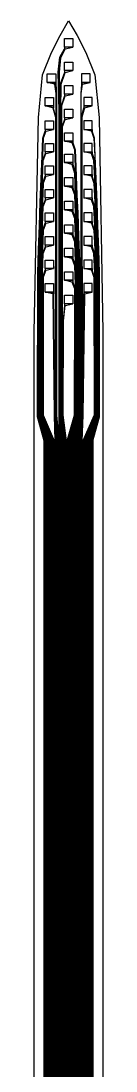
# Model space of a CAD drawing. Header units: inches. Extents: x 115980 to 170179, y 57000 to 74333.
# Drawn here: x 125431 to 125511, y 66284 to 67511 of the extents above; entities that cross this region are included whole.
import ezdxf

# ---------------------------------------------------------------- set-up
doc = ezdxf.new("R2010")
doc.units = ezdxf.units.IN
doc.header["$MEASUREMENT"] = 0
for name, color, linetype in [('metal', 221, 'Continuous'), ('nitride window', 40, 'Continuous'), ('profile', 140, 'Continuous')]:
    doc.layers.add(name, color=color, linetype=linetype)

msp = doc.modelspace()

# ---------------------------------------------------------------- linework, layer by layer
at = {"layer": 'metal'}
for points in [[(125466.5, 67480.2), (125466.5, 67490.2), (125476.5, 67490.2), (125476.5, 67480.2)], [(125467.5, 67478.1), (125462.1, 67467.8), (125460.4, 67450.8), (125459.4, 67450.8), (125461.3, 67468.6), (125466.5, 67478.2)], [(125467.5, 67478.1), (125476.5, 67480.2), (125466.5, 67480.2), (125466.5, 67478.2)], [(125466.5, 67452.7), (125466.5, 67462.7), (125476.5, 67462.7), (125476.5, 67452.7)], [(125467.5, 67450.6), (125476.5, 67452.7), (125466.5, 67452.7), (125466.5, 67450.7)], [(125456.5, 67448.9), (125456.5, 67438.9), (125446.5, 67438.9), (125446.5, 67448.9)], [(125455.5, 67436.9), (125446.5, 67438.9), (125456.5, 67438.9), (125456.5, 67436.9)], [(125460.9, 67020.2), (125460.3, 67050.2), (125460.5, 67372.2), (125460.5, 67377.2), (125460.5, 67405.9), (125459.4, 67450.8), (125460.4, 67450.8), (125461, 67405.9), (125461, 67377.2), (125461, 67372.2), (125460.8, 67050.2), (125461.8, 67020.2)], [(125463.6, 67020.2), (125462.3, 67050.2), (125462.5, 67372.2), (125462.5, 67377.2), (125462.5, 67405.9), (125462.6, 67436.8), (125467.5, 67450.6), (125466.5, 67450.7), (125461.8, 67436.8), (125462, 67405.9), (125462, 67377.2), (125462, 67372.2), (125461.8, 67050.2), (125462.7, 67020.2)], [(125486.5, 67448.9), (125486.5, 67438.9), (125496.5, 67438.9), (125496.5, 67448.9)], [(125487.5, 67436.9), (125496.5, 67438.9), (125486.5, 67438.9), (125486.5, 67436.9)], [(125459.1, 67020.2), (125456.8, 67050.2), (125457, 67402.2), (125457, 67425.9), (125455.5, 67436.9), (125456.5, 67436.9), (125457.5, 67425.9), (125457.5, 67402.2), (125457.3, 67050.2), (125460, 67020.2)], [(125466.5, 67425.2), (125466.5, 67435.2), (125476.5, 67435.2), (125476.5, 67425.2)], [(125483.4, 67020.2), (125486.1, 67050.2), (125486, 67402.2), (125486, 67425.9), (125487.5, 67436.9), (125486.5, 67436.9), (125485.5, 67425.9), (125485.5, 67402.2), (125485.6, 67050.2), (125482.5, 67020.2)], [(125444, 67411.4), (125444, 67421.4), (125454, 67421.4), (125454, 67411.4)], [(125465.4, 67020.2), (125463.3, 67050.2), (125463.5, 67372.2), (125463.5, 67377.2), (125463.5, 67412.1), (125467.5, 67423.1), (125466.5, 67423.2), (125463, 67412.2), (125463, 67377.2), (125463, 67372.2), (125462.8, 67050.2), (125464.5, 67020.2)], [(125467.5, 67423.1), (125476.5, 67425.2), (125466.5, 67425.2), (125466.5, 67423.2)], [(125499, 67411.4), (125499, 67421.4), (125489, 67421.4), (125489, 67411.4)], [(125453, 67409.4), (125444, 67411.4), (125454, 67411.4), (125454, 67409.4)], [(125458.2, 67020.2), (125456.3, 67050.2), (125456.5, 67398.4), (125454, 67409.4), (125453, 67409.4), (125456, 67398.4), (125455.8, 67050.2), (125457.3, 67020.2)], [(125466.5, 67397.7), (125466.5, 67407.7), (125476.5, 67407.7), (125476.5, 67397.7)], [(125484.3, 67020.2), (125486.6, 67050.2), (125486.5, 67398.4), (125489, 67409.4), (125490, 67409.4), (125487, 67398.4), (125487.1, 67050.2), (125485.2, 67020.2)], [(125490, 67409.4), (125499, 67411.4), (125489, 67411.4), (125489, 67409.4)], [(125444, 67383.9), (125444, 67393.9), (125454, 67393.9), (125454, 67383.9)], [(125467.2, 67020.2), (125464.3, 67050.2), (125464.5, 67372.2), (125464.5, 67387.6), (125467.5, 67395.7), (125466.5, 67395.7), (125464, 67387.7), (125464, 67372.2), (125463.8, 67050.2), (125466.3, 67020.2)], [(125467.5, 67395.7), (125476.5, 67397.7), (125466.5, 67397.7), (125466.5, 67395.7)], [(125499, 67383.9), (125499, 67393.9), (125489, 67393.9), (125489, 67383.9)], [(125442.9, 67020.2), (125435.3, 67048.2), (125435.5, 67216.4), (125436.5, 67243.9), (125437.5, 67271.4), (125438.5, 67298.9), (125439.5, 67326.4), (125440.5, 67352.7), (125441.5, 67373.9), (125444, 67381.9), (125445, 67381.9), (125442, 67373.9), (125441, 67352.7), (125440, 67326.4), (125439, 67298.9), (125438, 67271.4), (125437, 67243.9), (125436, 67216.4), (125435.8, 67048.4), (125443.8, 67020.2)], [(125445, 67381.9), (125454, 67383.9), (125444, 67383.9), (125444, 67381.9)], [(125466.5, 67370.2), (125466.5, 67380.2), (125476.5, 67380.2), (125476.5, 67370.2)], [(125498, 67381.9), (125489, 67383.9), (125499, 67383.9), (125499, 67381.9)], [(125499.6, 67020.2), (125507.6, 67048.2), (125507.5, 67216.4), (125506.5, 67243.9), (125505.5, 67271.4), (125504.5, 67298.9), (125503.5, 67326.4), (125502.5, 67352.7), (125501.5, 67373.9), (125499, 67381.9), (125498, 67381.9), (125501, 67373.9), (125502, 67352.7), (125503, 67326.4), (125504, 67298.9), (125505, 67271.4), (125506, 67243.9), (125507, 67216.4), (125507.1, 67048.4), (125498.7, 67020.2)], [(125444, 67357.7), (125444, 67367.7), (125454, 67367.7), (125454, 67357.7)], [(125475.5, 67368.2), (125466.5, 67370.2), (125476.5, 67370.2), (125476.5, 67368.2)], [(125480.7, 67020.2), (125484.3, 67048.4), (125484.5, 67180.2), (125484.5, 67202.7), (125483.5, 67229.7), (125482.5, 67258.9), (125481.5, 67286.4), (125480.5, 67307.7), (125479.5, 67340.2), (125478.5, 67360.1), (125475.5, 67368.2), (125476.5, 67368.2), (125479, 67360.2), (125480, 67340.2), (125481, 67307.7), (125482, 67286.4), (125483, 67258.9), (125484, 67229.7), (125485, 67202.7), (125485, 67180.2), (125484.8, 67048.2), (125481.6, 67020.2)], [(125499, 67357.7), (125499, 67367.7), (125489, 67367.7), (125489, 67357.7)], [(125445.6, 67020.2), (125436.8, 67048.7), (125437, 67216.4), (125438, 67243.9), (125439, 67271.4), (125440, 67298.9), (125441, 67326.4), (125442, 67347.6), (125445, 67355.7), (125444, 67355.7), (125441.5, 67347.7), (125440.5, 67326.4), (125439.5, 67298.9), (125438.5, 67271.4), (125437.5, 67243.9), (125436.5, 67216.4), (125436.3, 67048.5), (125444.7, 67020.2)], [(125445, 67355.7), (125454, 67357.7), (125444, 67357.7), (125444, 67355.7)], [(125466.5, 67345.2), (125466.5, 67355.2), (125476.5, 67355.2), (125476.5, 67345.2)], [(125498, 67355.7), (125489, 67357.7), (125499, 67357.7), (125499, 67355.7)], [(125496.9, 67020.2), (125506.1, 67048.7), (125506, 67216.4), (125505, 67243.9), (125504, 67271.4), (125503, 67298.9), (125502, 67326.4), (125501, 67347.6), (125498, 67355.7), (125499, 67355.7), (125501.5, 67347.7), (125502.5, 67326.4), (125503.5, 67298.9), (125504.5, 67271.4), (125505.5, 67243.9), (125506.5, 67216.4), (125506.6, 67048.5), (125497.8, 67020.2)], [(125444, 67331.4), (125444, 67341.4), (125454, 67341.4), (125454, 67331.4)], [(125475.5, 67343.2), (125466.5, 67345.2), (125476.5, 67345.2), (125476.5, 67343.2)], [(125478.9, 67020.2), (125483.3, 67048.7), (125483.5, 67180.2), (125483.5, 67202.7), (125482.5, 67229.7), (125481.5, 67258.9), (125480.5, 67286.4), (125479.5, 67307.7), (125478.5, 67332.6), (125475.5, 67343.2), (125476.5, 67343.2), (125479, 67332.7), (125480, 67307.7), (125481, 67286.4), (125482, 67258.9), (125483, 67229.7), (125484, 67202.7), (125484, 67180.2), (125483.8, 67048.5), (125479.8, 67020.2)], [(125499, 67331.4), (125499, 67341.4), (125489, 67341.4), (125489, 67331.4)], [(125446.5, 67020.2), (125437.3, 67048.8), (125437.5, 67216.4), (125438.5, 67243.9), (125439.5, 67271.4), (125440.5, 67298.9), (125441.5, 67321.4), (125444, 67329.4), (125445, 67329.4), (125442, 67321.4), (125441, 67298.9), (125440, 67271.4), (125439, 67243.9), (125438, 67216.4), (125437.8, 67049), (125447.4, 67020.2)], [(125445, 67329.4), (125454, 67331.4), (125444, 67331.4), (125444, 67329.4)], [(125498, 67329.4), (125489, 67331.4), (125499, 67331.4), (125499, 67329.4)], [(125496, 67020.2), (125505.6, 67048.8), (125505.5, 67216.4), (125504.5, 67243.9), (125503.5, 67271.4), (125502.5, 67298.9), (125501.5, 67321.4), (125499, 67329.4), (125498, 67329.4), (125501, 67321.4), (125502, 67298.9), (125503, 67271.4), (125504, 67243.9), (125505, 67216.4), (125505.1, 67049), (125495.1, 67020.2)], [(125466.5, 67317.7), (125466.5, 67327.7), (125476.5, 67327.7), (125476.5, 67317.7)], [(125475.5, 67315.7), (125466.5, 67317.7), (125476.5, 67317.7), (125476.5, 67315.7)], [(125444, 67303.9), (125444, 67313.9), (125454, 67313.9), (125454, 67303.9)], [(125445, 67301.9), (125454, 67303.9), (125444, 67303.9), (125444, 67301.9)], [(125477.1, 67020.2), (125482.3, 67049), (125482.5, 67180.2), (125482.5, 67202.7), (125481.5, 67229.7), (125480.5, 67258.9), (125479.5, 67286.4), (125478.5, 67307.6), (125475.5, 67315.7), (125476.5, 67315.7), (125479, 67307.7), (125480, 67286.4), (125481, 67258.9), (125482, 67229.7), (125483, 67202.7), (125483, 67180.2), (125482.8, 67048.8), (125478, 67020.2)], [(125499, 67303.9), (125499, 67313.9), (125489, 67313.9), (125489, 67303.9)], [(125498, 67301.9), (125489, 67303.9), (125499, 67303.9), (125499, 67301.9)], [(125449.2, 67020.2), (125438.8, 67049.3), (125439, 67216.4), (125440, 67243.9), (125441, 67271.4), (125442, 67293.9), (125445, 67301.9), (125444, 67301.9), (125441.5, 67293.9), (125440.5, 67271.4), (125439.5, 67243.9), (125438.5, 67216.4), (125438.3, 67049.1), (125448.3, 67020.2)], [(125466.5, 67290.2), (125466.5, 67300.2), (125476.5, 67300.2), (125476.5, 67290.2)], [(125493.3, 67020.2), (125504.1, 67049.3), (125504, 67216.4), (125503, 67243.9), (125502, 67271.4), (125501, 67293.9), (125498, 67301.9), (125499, 67301.9), (125501.5, 67293.9), (125502.5, 67271.4), (125503.5, 67243.9), (125504.5, 67216.4), (125504.6, 67049.1), (125494.2, 67020.2)], [(125444, 67276.4), (125444, 67286.4), (125454, 67286.4), (125454, 67276.4)], [(125475.5, 67288.2), (125466.5, 67290.2), (125476.5, 67290.2), (125476.5, 67288.2)], [(125475.3, 67020.2), (125481.3, 67049.3), (125481.5, 67180.2), (125481.5, 67202.7), (125480.5, 67229.7), (125479.5, 67258.9), (125478.5, 67280.1), (125475.5, 67288.2), (125476.5, 67288.2), (125479, 67280.2), (125480, 67258.9), (125481, 67229.7), (125482, 67202.7), (125482, 67180.2), (125481.8, 67049.1), (125476.2, 67020.2)], [(125499, 67276.4), (125499, 67286.4), (125489, 67286.4), (125489, 67276.4)], [(125450.1, 67020.2), (125439.3, 67049.4), (125439.5, 67216.4), (125440.5, 67243.9), (125441.5, 67266.4), (125444, 67274.4), (125445, 67274.4), (125442, 67266.4), (125441, 67243.9), (125440, 67216.4), (125439.8, 67049.6), (125451, 67020.2)], [(125445, 67274.4), (125454, 67276.4), (125444, 67276.4), (125444, 67274.4)], [(125466.5, 67262.7), (125466.5, 67272.7), (125476.5, 67272.7), (125476.5, 67262.7)], [(125498, 67274.4), (125489, 67276.4), (125499, 67276.4), (125499, 67274.4)], [(125492.4, 67020.2), (125503.6, 67049.4), (125503.5, 67216.4), (125502.5, 67243.9), (125501.5, 67266.4), (125499, 67274.4), (125498, 67274.4), (125501, 67266.4), (125502, 67243.9), (125503, 67216.4), (125503.1, 67049.6), (125491.5, 67020.2)], [(125444, 67248.9), (125444, 67258.9), (125454, 67258.9), (125454, 67248.9)], [(125475.5, 67260.7), (125466.5, 67262.7), (125476.5, 67262.7), (125476.5, 67260.7)], [(125473.5, 67020.2), (125480.3, 67049.6), (125480.5, 67180.2), (125480.5, 67202.7), (125479.5, 67229.7), (125478.5, 67252.6), (125475.5, 67260.7), (125476.5, 67260.7), (125479, 67252.7), (125480, 67229.7), (125481, 67202.7), (125481, 67180.2), (125480.8, 67049.4), (125474.4, 67020.2)], [(125499, 67248.9), (125499, 67258.9), (125489, 67258.9), (125489, 67248.9)], [(125452.8, 67020.2), (125440.8, 67049.9), (125441, 67216.4), (125442, 67238.9), (125445, 67246.9), (125444, 67246.9), (125441.5, 67238.9), (125440.5, 67216.4), (125440.3, 67049.7), (125451.9, 67020.2)], [(125445, 67246.9), (125454, 67248.9), (125444, 67248.9), (125444, 67246.9)], [(125466.5, 67235.2), (125466.5, 67245.2), (125476.5, 67245.2), (125476.5, 67235.2)], [(125498, 67246.9), (125489, 67248.9), (125499, 67248.9), (125499, 67246.9)], [(125489.7, 67020.2), (125502.1, 67049.9), (125502, 67216.4), (125501, 67238.9), (125498, 67246.9), (125499, 67246.9), (125501.5, 67238.9), (125502.5, 67216.4), (125502.6, 67049.7), (125490.6, 67020.2)], [(125454, 67231.4), (125454, 67221.4), (125444, 67221.4), (125444, 67231.4)], [(125475.5, 67233.2), (125466.5, 67235.2), (125476.5, 67235.2), (125476.5, 67233.2)], [(125471.7, 67020.2), (125479.3, 67049.9), (125479.5, 67180.2), (125479.5, 67202.7), (125478.5, 67224.6), (125475.5, 67233.2), (125476.5, 67233.2), (125479, 67224.7), (125480, 67202.7), (125480, 67180.2), (125479.8, 67049.7), (125472.6, 67020.2)], [(125489, 67231.4), (125489, 67221.4), (125499, 67221.4), (125499, 67231.4)], [(125453.7, 67020.2), (125441.3, 67050.1), (125441.5, 67211.4), (125444, 67219.4), (125445, 67219.4), (125442, 67211.4), (125441.8, 67050.2), (125454.6, 67020.2)], [(125445, 67219.4), (125454, 67221.4), (125444, 67221.4), (125444, 67219.4)], [(125488.8, 67020.2), (125501.6, 67050.1), (125501.5, 67211.4), (125499, 67219.4), (125498, 67219.4), (125501, 67211.4), (125501.1, 67050.2), (125487.9, 67020.2)], [(125498, 67219.4), (125489, 67221.4), (125499, 67221.4), (125499, 67219.4)], [(125466.5, 67207.7), (125466.5, 67217.7), (125476.5, 67217.7), (125476.5, 67207.7)], [(125475.5, 67205.7), (125466.5, 67207.7), (125476.5, 67207.7), (125476.5, 67205.7)], [(125469.9, 67020.2), (125478.3, 67050.2), (125478.5, 67180.2), (125478.5, 67197.6), (125475.5, 67205.7), (125476.5, 67205.7), (125479, 67197.7), (125479, 67180.2), (125478.8, 67050), (125470.8, 67020.2)], [(125444, 67193.9), (125444, 67203.9), (125454, 67203.9), (125454, 67193.9)], [(125453, 67191.9), (125444, 67193.9), (125454, 67193.9), (125454, 67191.9)], [(125499, 67193.9), (125499, 67203.9), (125489, 67203.9), (125489, 67193.9)], [(125490, 67191.9), (125499, 67193.9), (125489, 67193.9), (125489, 67191.9)], [(125456.4, 67020.2), (125455.3, 67050.2), (125454, 67191.9), (125453, 67191.9), (125454.8, 67050.2), (125455.5, 67020.2)], [(125466.5, 67180.2), (125466.5, 67190.2), (125476.5, 67190.2), (125476.5, 67180.2)], [(125486.1, 67020.2), (125487.6, 67050.2), (125489, 67191.9), (125490, 67191.9), (125488.1, 67050.2), (125487, 67020.2)], [(125469, 67020.2), (125465.3, 67050.2), (125465.5, 67160.2), (125467.5, 67178.2), (125466.5, 67178.2), (125465, 67160.2), (125464.8, 67050.2), (125468.1, 67020.2)], [(125467.5, 67178.2), (125476.5, 67180.2), (125466.5, 67180.2), (125466.5, 67178.2)], [(125442.9, 67020.2), (125443.8, 67020.2), (125443.8, 60510.7), (125442.9, 60510.7)], [(125444.7, 67020.2), (125445.6, 67020.2), (125445.6, 60510.7), (125444.7, 60510.7)], [(125446.5, 67020.2), (125447.4, 67020.2), (125447.4, 60510.7), (125446.5, 60510.7)], [(125448.3, 67020.2), (125449.2, 67020.2), (125449.2, 60510.7), (125448.3, 60510.7)], [(125450.1, 67020.2), (125451, 67020.2), (125451, 60510.7), (125450.1, 60510.7)], [(125451.9, 67020.2), (125452.8, 67020.2), (125452.8, 60510.7), (125451.9, 60510.7)], [(125453.7, 67020.2), (125454.6, 67020.2), (125454.6, 60510.7), (125453.7, 60510.7)], [(125455.5, 67020.2), (125456.4, 67020.2), (125456.4, 60510.7), (125455.5, 60510.7)], [(125457.3, 67020.2), (125458.2, 67020.2), (125458.2, 60510.7), (125457.3, 60510.7)], [(125459.1, 67020.2), (125460, 67020.2), (125460, 60510.7), (125459.1, 60510.7)], [(125460.9, 67020.2), (125461.8, 67020.2), (125461.8, 60510.7), (125460.9, 60510.7)], [(125462.7, 67020.2), (125463.6, 67020.2), (125463.6, 60510.7), (125462.7, 60510.7)], [(125464.5, 67020.2), (125465.4, 67020.2), (125465.4, 60510.7), (125464.5, 60510.7)], [(125466.3, 67020.2), (125467.2, 67020.2), (125467.2, 60510.7), (125466.3, 60510.7)], [(125468.1, 67020.2), (125469, 67020.2), (125469, 60510.7), (125468.1, 60510.7)], [(125469.9, 67020.2), (125470.8, 67020.2), (125470.8, 60510.7), (125469.9, 60510.7)], [(125471.7, 67020.2), (125472.6, 67020.2), (125472.6, 60510.7), (125471.7, 60510.7)], [(125473.5, 67020.2), (125474.4, 67020.2), (125474.4, 60510.7), (125473.5, 60510.7)], [(125475.3, 67020.2), (125476.2, 67020.2), (125476.2, 60510.7), (125475.3, 60510.7)], [(125477.1, 67020.2), (125478, 67020.2), (125478, 60510.7), (125477.1, 60510.7)], [(125478.9, 67020.2), (125479.8, 67020.2), (125479.8, 60510.7), (125478.9, 60510.7)], [(125480.7, 67020.2), (125481.6, 67020.2), (125481.6, 60510.7), (125480.7, 60510.7)], [(125482.5, 67020.2), (125483.4, 67020.2), (125483.4, 60510.7), (125482.5, 60510.7)], [(125484.3, 67020.2), (125485.2, 67020.2), (125485.2, 60510.7), (125484.3, 60510.7)], [(125486.1, 67020.2), (125487, 67020.2), (125487, 60510.7), (125486.1, 60510.7)], [(125487.9, 67020.2), (125488.8, 67020.2), (125488.8, 60510.7), (125487.9, 60510.7)], [(125489.7, 67020.2), (125490.6, 67020.2), (125490.6, 60510.7), (125489.7, 60510.7)], [(125491.5, 67020.2), (125492.4, 67020.2), (125492.4, 60510.7), (125491.5, 60510.7)], [(125493.3, 67020.2), (125494.2, 67020.2), (125494.2, 60510.7), (125493.3, 60510.7)], [(125495.1, 67020.2), (125496, 67020.2), (125496, 60510.7), (125495.1, 60510.7)], [(125496.9, 67020.2), (125497.8, 67020.2), (125497.8, 60510.7), (125496.9, 60510.7)], [(125498.7, 67020.2), (125499.6, 67020.2), (125499.6, 60510.7), (125498.7, 60510.7)]]:
    msp.add_lwpolyline(points, close=True, dxfattribs=at)
at = {"layer": 'nitride window'}
for points in [[(125466.5, 67490.2), (125476.5, 67490.2), (125476.5, 67480.2), (125466.5, 67480.2)], [(125466.5, 67462.7), (125476.5, 67462.7), (125476.5, 67452.7), (125466.5, 67452.7)], [(125446.5, 67448.9), (125456.5, 67448.9), (125456.5, 67438.9), (125446.5, 67438.9)], [(125496.5, 67448.9), (125486.5, 67448.9), (125486.5, 67438.9), (125496.5, 67438.9)], [(125466.5, 67435.2), (125476.5, 67435.2), (125476.5, 67425.2), (125466.5, 67425.2)], [(125444, 67421.4), (125454, 67421.4), (125454, 67411.4), (125444, 67411.4)], [(125499, 67421.4), (125489, 67421.4), (125489, 67411.4), (125499, 67411.4)], [(125466.5, 67407.7), (125476.5, 67407.7), (125476.5, 67397.7), (125466.5, 67397.7)], [(125444, 67393.9), (125454, 67393.9), (125454, 67383.9), (125444, 67383.9)], [(125499, 67393.9), (125489, 67393.9), (125489, 67383.9), (125499, 67383.9)], [(125466.5, 67370.2), (125466.5, 67380.2), (125476.5, 67380.2), (125476.5, 67370.2)], [(125444, 67367.7), (125454, 67367.7), (125454, 67357.7), (125444, 67357.7)], [(125499, 67367.7), (125489, 67367.7), (125489, 67357.7), (125499, 67357.7)], [(125466.5, 67355.2), (125476.5, 67355.2), (125476.5, 67345.2), (125466.5, 67345.2)], [(125444, 67341.4), (125454, 67341.4), (125454, 67331.4), (125444, 67331.4)], [(125499, 67341.4), (125489, 67341.4), (125489, 67331.4), (125499, 67331.4)], [(125466.5, 67327.7), (125476.5, 67327.7), (125476.5, 67317.7), (125466.5, 67317.7)], [(125444, 67313.9), (125454, 67313.9), (125454, 67303.9), (125444, 67303.9)], [(125499, 67313.9), (125489, 67313.9), (125489, 67303.9), (125499, 67303.9)], [(125466.5, 67300.2), (125476.5, 67300.2), (125476.5, 67290.2), (125466.5, 67290.2)], [(125444, 67286.4), (125454, 67286.4), (125454, 67276.4), (125444, 67276.4)], [(125499, 67286.4), (125489, 67286.4), (125489, 67276.4), (125499, 67276.4)], [(125466.5, 67272.7), (125476.5, 67272.7), (125476.5, 67262.7), (125466.5, 67262.7)], [(125444, 67258.9), (125454, 67258.9), (125454, 67248.9), (125444, 67248.9)], [(125499, 67258.9), (125489, 67258.9), (125489, 67248.9), (125499, 67248.9)], [(125466.5, 67245.2), (125476.5, 67245.2), (125476.5, 67235.2), (125466.5, 67235.2)], [(125444, 67231.4), (125454, 67231.4), (125454, 67221.4), (125444, 67221.4)], [(125499, 67231.4), (125489, 67231.4), (125489, 67221.4), (125499, 67221.4)], [(125466.5, 67217.7), (125476.5, 67217.7), (125476.5, 67207.7), (125466.5, 67207.7)], [(125444, 67203.9), (125454, 67203.9), (125454, 67193.9), (125444, 67193.9)], [(125499, 67203.9), (125489, 67203.9), (125489, 67193.9), (125499, 67193.9)], [(125466.5, 67190.2), (125476.5, 67190.2), (125476.5, 67180.2), (125466.5, 67180.2)]]:
    msp.add_lwpolyline(points, close=True, dxfattribs=at)
at = {"layer": 'profile'}
msp.add_lwpolyline([(125511.3, 65635.9), (125431.3, 65635.9), (125431.3, 67147.3), (125436.4, 67397.8), (125441, 67447.7), (125451.4, 67473.9), (125461.5, 67493.9), (125471.5, 67510.7), (125481.5, 67493.9), (125491.6, 67473.9), (125502, 67447.7), (125507, 67397.8), (125511.3, 67147.2)], close=True, dxfattribs=at)

doc.saveas('drawing.dxf')
